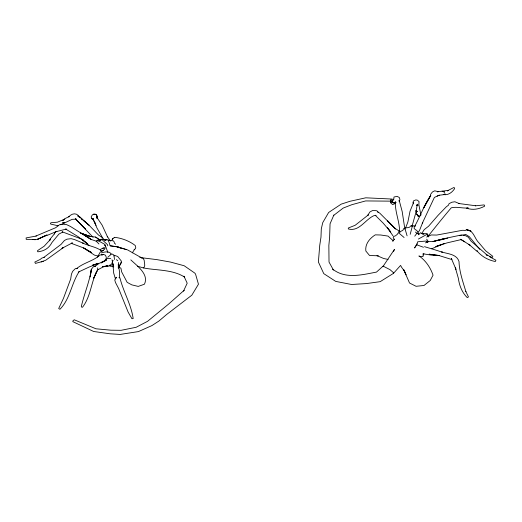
<?xml version="1.0" encoding="UTF-8"?>
<svg xmlns="http://www.w3.org/2000/svg" width="522" height="522" viewBox="0 0 522 522"><rect width="100%" height="100%" fill="white"/><g stroke="black" fill="none" stroke-linecap="round" stroke-linejoin="round"><path stroke-width="0.78" d="M412.889 202.947L413.47 200.937L415.701 199.939L417.189 200.089L419.022 201.518L418.879 204.755L420.628 213.733M413.561 203.841L413.561 202.595L410.044 211.169L407.878 221.994L405.868 227.246M392.159 200.657L392.205 199.058L365.759 197.812L350.027 201.277L341.179 204.141L328.645 212.474L322.74 222.646L321.291 228.93L320.978 237.151L319.732 245.399L318.387 262.005L323.777 273.645L335.744 281.404L351.554 284.49L366.509 283.577L380.173 281.658L393.477 273.358L400.596 265.398C401.986 268.791 405.359 270.97 405.986 274.826L403.721 269.691L409.529 283.009L416.073 286.291L423.994 285.488L430.232 280.49L433.051 275.185C430.389 267.466 425.711 260.563 418.944 255.845L419.303 256.465M112.315 262.403L112.387 261.274M420.876 215.247L420.98 214.268M97.085 217.902L97.242 216.486L96.152 214.379L93.732 214.17L92.387 214.855L91.135 216.937L92.224 219.044L93.412 219.775L91.807 218.255L93.197 219.697L92.779 218.881L96.055 225.393M95.572 224.395L95.676 223.56M79.207 271.531C71.416 283.355 70.196 298.969 59.919 309.298L58.699 308.502L63.43 298.453L70.685 278.976L71.429 274.194L72.649 271.349L75.351 268.628L77.602 268.288M417.326 204.232L415.845 212.663L412.047 226.189M112.439 261.842L113.157 260.419M106.175 258.018L105.881 259.186L104.087 261.274L101.137 263.003M410.188 234.319L412.445 225.824L413.678 225.758L414.494 227.161M113.881 255.884L115.003 255.512L117.737 256.517L121.313 261.02L121.111 263.166L118.292 268.191M399.558 231.331C399.624 221.452 394.88 211.736 395.337 201.623M423.472 247.265L416.739 244.805L414.546 247.97L417.032 243.839M407.095 235.859L404.981 228.662L405.346 227.599L406.795 227.846L409.666 227.161L410.873 225.758L412.387 226.111M416.739 244.805L417.685 241.777L425.913 241.06L426.65 241.171L427.179 241.98M418.383 239.05L426.507 234.619L427.107 234.613L428.692 236.897M382.907 266.631L394.417 249.438L393.562 251.513M393.477 273.358L393.653 272.836L390.019 269.659L383.076 266.109L376.499 272.092C362.098 274.794 345.473 279.296 332.782 269.208L333.48 270.083M111.93 240.087L112.889 238.632M414.736 236.166L416.83 233.367L419.244 234.254L420.615 232.668L422.233 233.602L421.574 233.412L423.994 233.895L422.513 234.006L427.081 233.497L428.706 236.296M418.455 234.776L418.833 233.96L416.797 230.463L415.179 229.53L413.92 227.957M55.58 231.5L54.347 233.941L54.666 233.504L50.288 238.926L49.427 240.786L50.223 239.702M96.283 241.686L96.981 240.433L98.012 239.983L100.876 240.59L99.682 240.479L101.105 239.813L100.074 240.407M99.545 240.694L100.25 239.435L101.614 239.252L107.46 244.59L107.754 245.836M100.42 250.227L101.118 248.974L102.234 248.524L104.824 249.072L104.067 249.066M97.412 257.131L100.224 252.113L103.552 250.142L101.444 251.46M121.398 262.103L118.585 267.127L120.889 268.112L121.711 272.001L127.166 282.356L131.838 284.882L138.232 286.408L144.418 284.216C149.201 274.337 137.175 265.998 130.82 259.878M423.89 253.646L423.114 254.977L423.335 254.384L423.003 256.57L420.164 256.446M398.175 232.916L397.366 234.28L395.441 235.846L393.647 236.459L393.197 237.588L394.417 239.689M132.314 252.85L134.604 249.262M392.59 241.301L394.254 239.167M392.231 200.963L391.148 202.321L393.627 199.169M422.331 232.61L424.216 229.628L428.601 226.202L438.049 215.358L446.284 206.829L448.509 205.153L449.037 203.691L451.83 202.242L454.903 201.753L459.21 203.587L458.433 203.463L475.718 205.766M428.138 236.172C435.661 226.705 443.374 217.093 451.249 207.808C456.554 206.405 462.662 208.519 468.188 207.965L466.661 208.174C472.86 210.418 478.902 209.12 484.566 206.255L484.651 205.446L484.064 204.905L475.294 205.844M395.852 202.197L394.443 203.867L392.635 204.578L390.73 202.947L390.489 200.083L391.585 199.978L392.916 200.898M50.621 239.154L44.174 246.208L37.806 250.469L37.369 251.062L37.91 251.813C44.076 251.121 48.977 248.289 51.913 242.554L58.908 234.091L62.816 232.049L62.209 231.827L83.109 239.644M414.409 226.659L415.336 225.713L414.298 226.959C420.203 216.767 423.825 205.29 430.722 195.548L430.539 194.432L432.392 192.005L434.709 190.811L438.356 191.685L437.286 191.789L442.18 191.143M417.991 232.153L419.407 230.731L422.748 222.346L422.278 223.331L434.389 197.407L439.204 195.221L437.136 196.102M107.767 257.281L111.721 253.829L113.887 255.004L114.514 259.512M94.56 266.585L99.493 263.192L106.436 260.132L101.49 262.501L105.072 260.654L107.238 258.364L110.742 258.52M398.573 231.696L400.165 231.631L402.84 230.372L403.793 228.447L404.981 228.662M395.741 202.131L394.567 203.11L396.009 202.373M137.377 266.161L143.25 267.903L144.222 267.127L144.764 265.202L144.144 260.139L143.145 258.357L140.079 257.202M76.414 268.771C83.403 262.71 93.197 261.176 100.067 255.023L103.447 254.514L104.654 254.834L105.516 255.291L106.318 257.431M420.354 215.632L419.316 216.408L418.35 216.304L416.869 214.242L415.871 210.875M114.181 237.699L114.683 237.334C121.867 238.123 129.528 241.053 135.263 245.523L135.766 247.728L135.355 248.785L134.108 249.686M112.334 239.037L114.683 237.334M447.511 190.765L453.696 187.568L454.636 187.92L454.571 188.749C451.967 192.572 448.176 195.482 443.204 194.582L445.175 193.956L444 194.621L439.113 195.267M63.782 219.782L62.744 220.434L64.891 218.659L69.335 216.526L68.78 216.871C71.064 213.961 75.305 212.513 78.222 215.39L78.444 216.304L79.683 217.348M96.25 241.412L97.66 240.649L100.935 242.201L104.929 244.472L105.451 245.992M105.509 240.368L106.501 239.82L104.583 240.009L105.3 240.244L102.469 239.043L101.496 239.448M426.644 237.06L431.192 234.965L436.705 235.063L462.459 230.293L465.415 230.424L466.479 229.719C473.819 230.143 474.478 238.828 479.072 242.978L485.682 250.828L492.618 256.152L492.807 256.778L492.226 257.457L489.479 256.348M111.747 265.77L110.56 266.37L109.594 265.581M97.914 269.737L103.128 266.957L107.284 265.828L105.424 266.572L102.488 266.703L107.284 265.828L105.914 266.35L108.994 266.161L110.279 265.085L108.948 265.613L110.827 264.928L112.034 263.447L112.465 261.574L112.002 259.806M61.877 248.368L63.534 247.487L45.629 260.295L41.16 261.835L43.378 261.378M62.555 248.009L72.369 242.867L71.181 243.311L83.07 247.728L91.572 252.583L83.618 247.904L94.462 255.114L98.456 256.185M425.482 242.874L428.262 241.477L433.756 241.36L444.835 238.6L433.058 241.484L433.756 241.36C442.943 238.645 452.607 236.89 461.787 234.893L465.487 235.696L468.319 237.203L471.085 241.157L487.254 255.173L486.093 254.71L488.722 255.741L490.334 257.176L495.9 260.204L495.358 261.529C488.063 260.1 481.799 256.615 476.945 250.867L477.48 251.252L476.266 250.723L468.815 244.27L469.983 245.125L460.482 239.239L464.795 241.784M447.471 190.915L448.672 190.321L442.082 191.189L444.666 192.148L443.119 191.496M60.637 224.767L72.173 219.338L76.31 219.149L75.507 218.959L93.079 237.282M431.792 248.713L444.372 243.409M101.301 252.902C104.139 252.054 108.191 250.893 110.677 253.242L110.886 254.26M102.762 248.1L103.813 247.637L106.299 248.152L107.884 252.531M35.907 236.029L55.684 227.709L59.567 224.695L62.731 224.173L66.49 224.577L70.359 226.411L91.037 239.389L91.663 239.728L81.406 233.223L91.037 239.389L96.218 241.177L98.958 243.963M64.813 219.129L57.459 222.17L51.163 222.724L50.406 223.201L50.667 224.062L58.072 225.791M105.953 239.552C108.511 238.345 109.503 244.133 110.135 245.797L117.548 246.945M441.488 244.44L435.772 246.593L447.08 242.867L461.102 239.605M78.254 272.138L89.438 266.905L98.188 263.525M438.813 240.374L441.103 239.65M92.635 265.156L97.842 263.525L92.635 265.215M462.981 235.181L465.657 234.398L469.337 236.72L479.777 249.385M101.627 255.017L103.447 254.514L102.058 254.775M41.545 261.757L35.398 263.401L34.824 262.07L40.155 259.434L41.871 258.083L44.213 257.261L43.665 257.535L61.146 244.309L64.46 240.446L66.999 239.174L71.175 238.665L74.666 239.611L83.631 243.389L82.698 243.03C88.851 246.051 96.113 246.802 101.483 250.775M441.057 239.8L447.785 238.078M95.696 266.135L93.471 266.638L91.376 269.261L90.195 276.849L91.376 269.261C89.412 282.01 84.205 293.958 81.334 306.479L81.471 307.021L82.502 307.262C90.711 296.718 91.037 282.532 96.975 270.872L93.706 278.154L97.842 269.613L97.594 267.877M35.104 239.702L32.534 239.383L35.104 239.702L37.734 239.239L46.419 235.259L47.052 235.07L37.584 239.252L46.419 235.259L47.743 235.148L56.846 231.376L55.476 231.827L66.353 229.06L65.661 229.027L77.922 236.557L87.468 243.715L82.137 239.357M459.928 235.696L461.455 235.442M36.449 235.996L26.113 237.928L26.211 239.35L32.645 239.402M392.44 200.657L393.001 200.637M390.567 201.153L365.615 200.931L351.789 204.715L343.189 208.076L333.46 215.566L333.832 215.09L330.054 223.827L329.636 237.203L328.853 245.451L329.023 262.07L333.108 269.411M416.523 205.166L418.089 205.211L416.732 205.074M93.732 214.17L96.152 214.379M424.49 246.671C430.382 248.452 436.529 250.24 442.512 252.283L441.651 251.93C447.824 253.986 456.711 253.979 459.021 261.542C459.308 271.818 463.007 281.893 465.878 291.596L465.722 291.256L468.488 296.946L467.229 297.605C461.977 292.353 459.367 285.704 458.375 278.383L455.301 267.558L455.967 269.313L451.328 258.416L451.882 259.545L438.728 255.46L429.201 254.201L439.413 255.61L431.42 255.127L422.951 253.803M99.748 239.742L95.552 237.047L90.358 236.492L81.465 233.543M142.004 257.777L157.096 259.656L170.577 262.083L184.188 265.757L194.752 273.065L195.528 274.043L198.458 284.203L191.809 295.211L166.701 314.453L158.779 321.134L151.909 325.584L138.454 331.581L120.151 334.432L110.083 333.793L93.686 331.496L72.786 321.617L73.1 320.586L74.294 319.81L95.95 328.788L110.918 330.191L121.104 330.315L136.157 327.274L147.55 321.337L168.815 303.908L184.122 290.31L183.529 291.067L187.196 283.198L183.953 276.19L184.729 277.169C172.449 269.319 157.109 270.611 143.25 267.903M110.135 245.797L116.262 246.599L127.636 249.934L141.71 257.933L140 257.242M111.741 266.422L113.776 266.944M388.107 259.447L383.559 258.462L377.021 255.643L378.215 255.8L369.543 255.493L365.831 251.004C364.95 244.002 369.713 238.339 375.285 234.854L380.714 234.998L388.048 236.094L393.451 240.942M94.691 222.809L95.422 223.005M126.35 249.588L117.287 246.678L120.804 248.218M80.812 233.308L90.358 236.492L80.421 232.929M118.957 277.482L119.943 277.874C123.309 291.746 131.166 304.339 133.175 318.583L131.929 318.72L128.112 312.052L118.651 288.568L115.499 282.552L114.749 279.955L116.413 277.26L115.434 278.898L113.685 273.097L112.83 263.427L113.515 265.346M108.269 239.931L110.377 240.786L109.796 240.557L113.261 240.779L114.24 241.967L114.318 243.043L115.649 244.237M80.414 217.393L77.856 215.977L80.414 217.393L88.994 225.171L98.488 235.011L102.677 237.817L103.911 239.637M377.458 211.736L379.807 213.185L395.474 228.871L387.611 220.93L395.474 228.871L394.997 228.401L399.245 231.011L399.891 232.355M95.552 237.047L98.423 239.115M416.014 210.581L417.378 211.586L416.243 210.66M116.419 259.656L117.789 260.759M415.427 232.055L417.111 233.412M78.444 216.304L79.638 217.302M81.425 218.803L82.62 219.808M83.814 220.806L88.994 225.171L84.029 220.995M80.923 218.392L82.783 219.958M398.456 232.662L404.106 237.51M82.039 239.441L88.975 245.405M78.809 222.307L75.507 218.959L85.412 228.995L79.912 223.423M426.683 239.18L428.503 241.914M387.422 227.605L392.942 235.8M387.331 227.553L390.658 231.944L383.207 223.162L375.377 215.377L376.042 215.332L374.372 215.469C365.243 219.194 359.56 231.859 348.389 228.995L348.265 228.049L355.162 225.269L361.615 220.219L368.408 214.823L367.795 215.299L369.902 211.971L372.545 210.542L373.615 210.47L376.643 210.738L377.687 211.417L378.065 212.363M96.381 216.689L102.097 225.093L107.584 237.001L107.245 236.316L110.364 240.962M427.107 234.613L428.327 236.707M426.65 241.171L427.459 242.567M102.56 237.836L96.851 227.768L92.981 218.424L93.477 219.423M105.261 245.882L104.811 245.072L106.155 247.448M411.577 225.315L412.112 226.352M399.245 231.011L399.839 232.257M112.347 263.74L113.091 265.476M404.889 229.204L402.181 211.527L399.186 200.324L399.095 201.264L399.924 199.502L399.304 197.492L397.125 196.363L393.973 197.009L393.764 199.443M118.533 262.494L118.337 267.897L118.292 264.23L119.525 271.779L119.531 277.919M390.489 200.083L390.541 201.009M390.587 201.642L390.639 202.569M96.903 217.811L96.824 215.697L96.877 218.366M429.456 197.557L423.733 207.847L430.722 195.548L429.456 197.557M64.049 222.692L62.699 222.489L64.663 222.79L64.049 222.692M467.177 229.934L466.479 229.719L470.955 231.135L467.177 229.934M394.273 203.136L392.231 202.027L394.273 203.136M418.05 215.88L416.869 214.242L418.35 216.304L418.05 215.88"/></g></svg>
